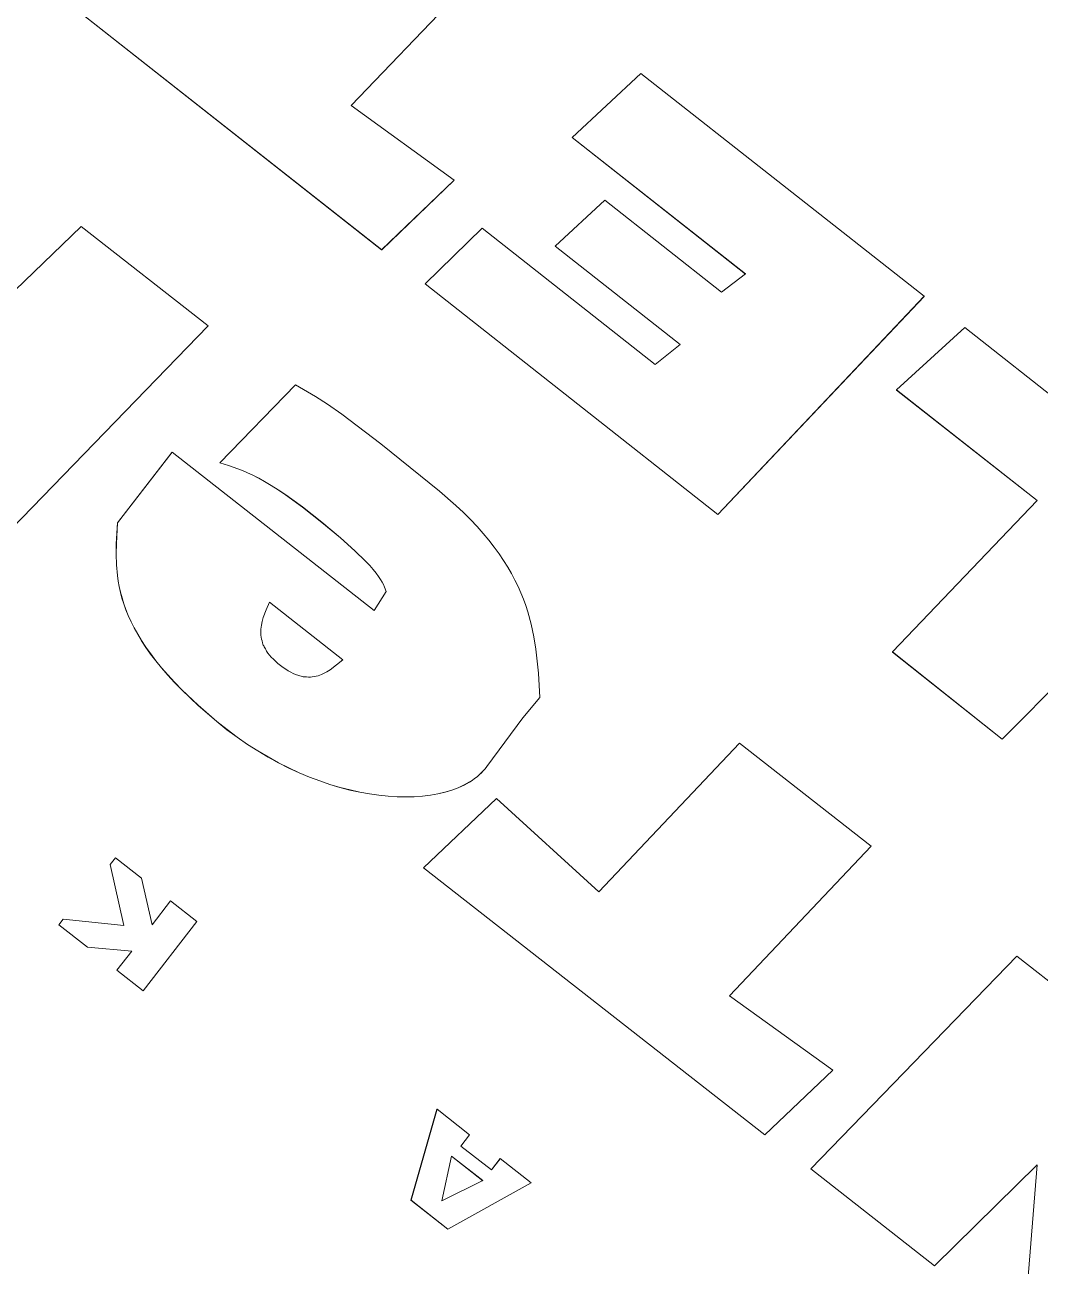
# Model space of a CAD drawing. Header units: millimetres. Extents: x -229914 to 856942, y -268655 to 87212.
# Drawn here: x -134728.1 to -134633, y 22809.8 to 22926 of the extents above; entities that cross this region are included whole.
import ezdxf

# ---------------------------------------------------------------- set-up
doc = ezdxf.new("R2010")
doc.units = ezdxf.units.MM

# ---------------------------------------------------------------- blocks, each defined once
blk = doc.blocks.new('Т912NEW')
at = {"color": 7, "linetype": 'Continuous', "lineweight": 15}
for p, q in [((2747.34, 3191.31), (2717.51, 3191.16)), ((2744.23, 3163.19), (2747.34, 3191.31)), ((2744.23, 3163.19), (2747.34, 3191.3)), ((2661.37, 3190.86), (2659.62, 3171.64)), ((2661.37, 3190.85), (2659.62, 3171.64)), ((2678.96, 3190.89), (2677.67, 3182.19)), ((2712.69, 3191.07), (2678.96, 3190.89)), ((2710.32, 3163.08), (2712.69, 3191.07)), ((2710.32, 3163.08), (2712.69, 3191.06)), ((2712.69, 3191.07), (2712.69, 3191.06)), ((2717.51, 3191.16), (2716.14, 3182.61)), ((2677.67, 3182.19), (2698.31, 3182.3)), ((2677.67, 3182.18), (2698.31, 3182.29)), ((2677.67, 3182.19), (2677.67, 3182.18)), ((2698.31, 3182.3), (2697.61, 3179.57)), ((2716.14, 3182.6), (2732.87, 3182.69)), ((2716.14, 3182.61), (2732.87, 3182.69)), ((2716.14, 3182.61), (2716.14, 3182.6)), ((2732.87, 3182.69), (2731.13, 3163.19)), ((2683.7, 3179.5), (2682.75, 3173.25)), ((2697.61, 3179.57), (2683.7, 3179.5)), ((2682.75, 3173.24), (2697.66, 3173.32)), ((2682.75, 3173.25), (2697.66, 3173.32)), ((2682.75, 3173.25), (2682.75, 3173.24)), ((2697.66, 3173.32), (2696.97, 3170.4)), ((2671.53, 3172.18), (2659.62, 3171.64)), ((2671.53, 3172.18), (2670.27, 3162.84)), ((2671.53, 3172.18), (2670.27, 3162.85)), ((2671.53, 3172.18), (2671.53, 3172.18)), ((2675.42, 3162.9), (2676.35, 3170.29)), ((2696.97, 3170.4), (2676.35, 3170.29)), ((2670.27, 3162.85), (2629.71, 3162.64)), ((2670.27, 3162.84), (2629.71, 3162.63)), ((2670.27, 3162.85), (2670.27, 3162.84)), ((2675.42, 3162.9), (2710.32, 3163.08)), ((2675.42, 3162.9), (2710.32, 3163.08)), ((2675.42, 3162.9), (2675.42, 3162.9)), ((2710.32, 3163.08), (2710.32, 3163.08)), ((2744.23, 3163.19), (2731.13, 3163.18)), ((2744.23, 3163.19), (2731.13, 3163.19)), ((2731.13, 3163.19), (2731.13, 3163.18)), ((2744.23, 3163.19), (2744.23, 3163.19)), ((2673.97, 3148.25), (2671.83, 3147.95)), ((2675.3, 3148.38), (2673.97, 3148.25)), ((2676.93, 3148.49), (2675.3, 3148.38)), ((2681.52, 3148.61), (2676.93, 3148.49)), ((2688.57, 3148.55), (2681.52, 3148.61)), ((2690.62, 3148.45), (2688.57, 3148.55)), ((2691.58, 3148.37), (2690.62, 3148.45)), ((2692.5, 3148.27), (2691.58, 3148.37)), ((2693.39, 3148.14), (2692.5, 3148.27)), ((2757.96, 3148.14), (2774.87, 3148.29)), ((2661.99, 3147.17), (2646.9, 3147.04)), ((2659.31, 3119.45), (2661.99, 3147.17)), ((2659.31, 3119.44), (2661.99, 3147.16)), ((2661.99, 3147.17), (2661.99, 3147.16)), ((2671.83, 3147.95), (2670.85, 3137.82)), ((2694.24, 3147.99), (2693.39, 3148.14)), ((2695.05, 3147.83), (2694.24, 3147.99)), ((2695.84, 3147.64), (2695.05, 3147.83)), ((2696.59, 3147.43), (2695.84, 3147.64)), ((2697.3, 3147.21), (2696.59, 3147.43)), ((2697.99, 3146.97), (2697.3, 3147.21)), ((2723.6, 3128.5), (2725.24, 3147.58)), ((2725.24, 3147.58), (2740.87, 3147.71)), ((2740.87, 3147.71), (2739.23, 3128.49)), ((2740.87, 3147.71), (2739.23, 3128.49)), ((2740.87, 3147.71), (2740.87, 3147.71)), ((2755.28, 3120.56), (2757.96, 3148.14)), ((2646.9, 3147.04), (2645.61, 3137.28)), ((2698.65, 3146.71), (2697.99, 3146.97)), ((2699.28, 3146.43), (2698.65, 3146.71)), ((2699.89, 3146.15), (2699.28, 3146.43)), ((2700.47, 3145.84), (2699.89, 3146.15)), ((2701.03, 3145.53), (2700.47, 3145.84)), ((2701.57, 3145.2), (2701.03, 3145.53)), ((2702.09, 3144.86), (2701.57, 3145.2)), ((2703.06, 3144.15), (2702.09, 3144.86)), ((2703.98, 3143.39), (2703.06, 3144.15)), ((2704.84, 3142.61), (2703.98, 3143.39)), ((2706.44, 3140.98), (2704.84, 3142.61)), ((2707.95, 3139.3), (2706.44, 3140.98)), ((2673.99, 3138.84), (2674.58, 3138.96)), ((2673.99, 3138.83), (2674.58, 3138.95)), ((2674.58, 3138.95), (2675.21, 3139.06)), ((2674.58, 3138.96), (2675.21, 3139.06)), ((2674.58, 3138.96), (2674.58, 3138.95)), ((2675.21, 3139.06), (2675.92, 3139.16)), ((2675.21, 3139.06), (2675.92, 3139.15)), ((2675.21, 3139.06), (2675.21, 3139.06)), ((2675.92, 3139.15), (2676.69, 3139.24)), ((2675.92, 3139.16), (2676.69, 3139.24)), ((2675.92, 3139.16), (2675.92, 3139.15)), ((2676.69, 3139.24), (2677.53, 3139.31)), ((2676.69, 3139.24), (2677.53, 3139.3)), ((2676.69, 3139.24), (2676.69, 3139.24)), ((2677.53, 3139.31), (2679.46, 3139.4)), ((2677.53, 3139.3), (2679.46, 3139.39)), ((2677.53, 3139.31), (2677.53, 3139.3)), ((2679.46, 3139.4), (2681.78, 3139.41)), ((2679.46, 3139.39), (2681.78, 3139.4)), ((2679.46, 3139.4), (2679.46, 3139.39)), ((2681.78, 3139.41), (2684.05, 3139.35)), ((2681.78, 3139.41), (2681.78, 3139.4)), ((2681.78, 3139.4), (2684.05, 3139.35)), ((2684.05, 3139.35), (2685.85, 3139.25)), ((2684.05, 3139.35), (2685.85, 3139.25)), ((2684.05, 3139.35), (2684.05, 3139.35)), ((2685.85, 3139.25), (2687.24, 3139.11)), ((2685.85, 3139.25), (2687.24, 3139.12)), ((2685.85, 3139.25), (2685.85, 3139.25)), ((2687.24, 3139.12), (2687.81, 3139.04)), ((2687.24, 3139.12), (2687.24, 3139.11)), ((2687.24, 3139.11), (2687.81, 3139.03)), ((2687.81, 3139.04), (2688.3, 3138.95)), ((2687.81, 3139.04), (2687.81, 3139.03)), ((2687.81, 3139.03), (2688.3, 3138.94)), ((2688.3, 3138.95), (2688.73, 3138.86)), ((2688.3, 3138.95), (2688.3, 3138.94)), ((2688.3, 3138.94), (2688.73, 3138.85)), ((2707.9, 3136.81), (2707.95, 3139.3)), ((2707.9, 3136.8), (2707.95, 3139.29)), ((2707.95, 3139.3), (2707.95, 3139.29)), ((2670.85, 3137.82), (2671.64, 3138.13)), ((2670.85, 3137.82), (2671.64, 3138.13)), ((2670.85, 3137.82), (2670.85, 3137.82)), ((2671.64, 3138.13), (2672.49, 3138.43)), ((2671.64, 3138.13), (2672.49, 3138.43)), ((2671.64, 3138.13), (2671.64, 3138.13)), ((2672.49, 3138.43), (2672.96, 3138.58)), ((2672.49, 3138.43), (2672.96, 3138.57)), ((2672.49, 3138.43), (2672.49, 3138.43)), ((2672.96, 3138.58), (2673.46, 3138.71)), ((2672.96, 3138.57), (2673.46, 3138.7)), ((2672.96, 3138.58), (2672.96, 3138.57)), ((2673.46, 3138.71), (2673.99, 3138.84)), ((2673.46, 3138.7), (2673.99, 3138.83)), ((2673.46, 3138.71), (2673.46, 3138.7)), ((2673.99, 3138.84), (2673.99, 3138.83)), ((2688.73, 3138.86), (2689.09, 3138.76)), ((2688.73, 3138.86), (2688.73, 3138.85)), ((2688.73, 3138.85), (2689.09, 3138.75)), ((2689.09, 3138.76), (2689.41, 3138.65)), ((2689.09, 3138.76), (2689.09, 3138.75)), ((2689.09, 3138.75), (2689.41, 3138.65)), ((2689.41, 3138.65), (2689.68, 3138.54)), ((2689.41, 3138.65), (2689.68, 3138.55)), ((2689.41, 3138.65), (2689.41, 3138.65)), ((2689.68, 3138.55), (2689.92, 3138.43)), ((2689.68, 3138.55), (2689.68, 3138.54)), ((2689.68, 3138.54), (2689.92, 3138.43)), ((2689.92, 3138.43), (2690.14, 3138.31)), ((2689.92, 3138.43), (2690.14, 3138.32)), ((2689.92, 3138.43), (2689.92, 3138.43)), ((2690.14, 3138.32), (2690.53, 3138.09)), ((2690.14, 3138.32), (2690.14, 3138.31)), ((2690.14, 3138.31), (2690.53, 3138.08)), ((2690.74, 3136), (2690.53, 3138.09)), ((2690.53, 3138.09), (2690.53, 3138.08)), ((2690.74, 3136), (2690.53, 3138.08)), ((2708.1, 3131.15), (2707.9, 3136.81)), ((2690.74, 3136), (2666.73, 3135.8)), ((2666.73, 3135.8), (2666.85, 3127.45)), ((2666.73, 3135.8), (2666.73, 3135.79)), ((2666.73, 3135.79), (2666.85, 3127.44)), ((2771.62, 3134.06), (2770, 3120.68)), ((2771.62, 3134.06), (2770, 3120.69)), ((2780.37, 3121.05), (2771.62, 3134.06)), ((2780.37, 3121.06), (2771.62, 3134.06)), ((2771.62, 3134.06), (2771.62, 3134.06)), ((2708.09, 3130.62), (2708.1, 3130.88)), ((2708.09, 3130.62), (2708.1, 3130.88)), ((2708.1, 3130.88), (2708.1, 3131.15)), ((2708.1, 3130.88), (2708.1, 3130.88)), ((2691.34, 3130.57), (2682.6, 3130.5)), ((2691.34, 3130.57), (2682.6, 3130.49)), ((2682.6, 3130.5), (2682.81, 3129.75)), ((2682.81, 3129.75), (2683.05, 3129.02)), ((2690.98, 3129.1), (2691.18, 3129.83)), ((2691.34, 3130.57), (2691.18, 3129.83)), ((2707.91, 3129.55), (2707.98, 3129.82)), ((2707.91, 3129.55), (2707.98, 3129.82)), ((2707.98, 3129.82), (2708.03, 3130.09)), ((2707.98, 3129.82), (2708.03, 3130.08)), ((2707.98, 3129.82), (2707.98, 3129.82)), ((2708.03, 3130.09), (2708.07, 3130.36)), ((2708.03, 3130.08), (2708.07, 3130.35)), ((2708.03, 3130.09), (2708.03, 3130.08)), ((2708.07, 3130.35), (2708.09, 3130.62)), ((2708.07, 3130.36), (2708.09, 3130.62)), ((2708.07, 3130.36), (2708.07, 3130.35)), ((2708.09, 3130.62), (2708.09, 3130.62)), ((2683.05, 3129.02), (2683.19, 3128.67)), ((2683.19, 3128.67), (2683.36, 3128.34)), ((2690.71, 3128.42), (2690.86, 3128.75)), ((2690.86, 3128.75), (2690.98, 3129.1)), ((2707.24, 3127.92), (2707.51, 3128.47)), ((2707.24, 3127.91), (2707.51, 3128.46)), ((2707.51, 3128.47), (2707.74, 3129.01)), ((2707.51, 3128.46), (2707.74, 3129)), ((2707.51, 3128.47), (2707.51, 3128.46)), ((2707.74, 3129), (2707.84, 3129.28)), ((2707.74, 3129.01), (2707.84, 3129.28)), ((2707.74, 3129.01), (2707.74, 3129)), ((2707.84, 3129.28), (2707.91, 3129.55)), ((2707.84, 3129.28), (2707.91, 3129.55)), ((2707.84, 3129.28), (2707.84, 3129.28)), ((2707.91, 3129.55), (2707.91, 3129.55)), ((2709.37, 3120.02), (2710.67, 3129.36)), ((2710.67, 3129.36), (2723.6, 3128.5)), ((2751.15, 3129.08), (2739.23, 3128.49)), ((2751.15, 3129.08), (2749.93, 3120.37)), ((2751.15, 3129.08), (2749.93, 3120.37)), ((2751.15, 3129.08), (2751.15, 3129.08)), ((2666.85, 3127.45), (2667.98, 3125.87)), ((2666.85, 3127.45), (2666.85, 3127.44)), ((2666.85, 3127.44), (2667.98, 3125.86)), ((2683.36, 3128.34), (2683.46, 3128.18)), ((2683.46, 3128.18), (2683.55, 3128.03)), ((2683.55, 3128.03), (2683.66, 3127.88)), ((2683.66, 3127.88), (2683.77, 3127.74)), ((2683.77, 3127.74), (2683.9, 3127.6)), ((2683.9, 3127.6), (2684.03, 3127.47)), ((2684.03, 3127.47), (2684.17, 3127.34)), ((2684.17, 3127.34), (2684.32, 3127.23)), ((2689.82, 3127.29), (2689.97, 3127.41)), ((2689.97, 3127.41), (2690.1, 3127.53)), ((2690.1, 3127.53), (2690.23, 3127.67)), ((2690.23, 3127.67), (2690.34, 3127.81)), ((2690.34, 3127.81), (2690.45, 3127.95)), ((2690.45, 3127.95), (2690.54, 3128.1)), ((2690.54, 3128.1), (2690.63, 3128.26)), ((2690.63, 3128.26), (2690.71, 3128.42)), ((2706.53, 3126.82), (2706.91, 3127.37)), ((2706.53, 3126.83), (2706.91, 3127.37)), ((2706.91, 3127.37), (2707.24, 3127.92)), ((2706.91, 3127.37), (2707.24, 3127.91)), ((2706.91, 3127.37), (2706.91, 3127.37)), ((2707.24, 3127.92), (2707.24, 3127.91)), ((2684.32, 3127.23), (2684.48, 3127.12)), ((2684.48, 3127.12), (2684.57, 3127.06)), ((2684.57, 3127.06), (2684.65, 3127.01)), ((2684.65, 3127.01), (2684.74, 3126.97)), ((2684.74, 3126.97), (2684.83, 3126.92)), ((2684.83, 3126.92), (2684.93, 3126.88)), ((2684.93, 3126.88), (2685.03, 3126.84)), ((2685.03, 3126.84), (2685.14, 3126.8)), ((2685.14, 3126.8), (2685.24, 3126.76)), ((2685.24, 3126.76), (2685.46, 3126.69)), ((2685.46, 3126.69), (2685.7, 3126.64)), ((2685.7, 3126.64), (2685.94, 3126.59)), ((2685.94, 3126.59), (2686.21, 3126.56)), ((2686.21, 3126.56), (2686.49, 3126.53)), ((2686.49, 3126.53), (2686.79, 3126.52)), ((2686.79, 3126.52), (2687.1, 3126.52)), ((2687.1, 3126.52), (2687.41, 3126.53)), ((2687.41, 3126.53), (2687.7, 3126.55)), ((2687.7, 3126.55), (2687.98, 3126.58)), ((2687.98, 3126.58), (2688.24, 3126.62)), ((2688.24, 3126.62), (2688.48, 3126.67)), ((2688.48, 3126.67), (2688.72, 3126.73)), ((2688.72, 3126.73), (2688.83, 3126.77)), ((2688.83, 3126.77), (2688.93, 3126.8)), ((2688.93, 3126.8), (2689.04, 3126.84)), ((2689.04, 3126.84), (2689.14, 3126.88)), ((2689.14, 3126.88), (2689.23, 3126.93)), ((2689.23, 3126.93), (2689.33, 3126.97)), ((2689.33, 3126.97), (2689.42, 3127.02)), ((2689.42, 3127.02), (2689.51, 3127.07)), ((2689.51, 3127.07), (2689.59, 3127.12)), ((2689.59, 3127.12), (2689.67, 3127.18)), ((2689.67, 3127.18), (2689.82, 3127.29)), ((2705.64, 3125.75), (2706.11, 3126.29)), ((2705.64, 3125.75), (2706.11, 3126.28)), ((2706.11, 3126.29), (2706.53, 3126.83)), ((2706.11, 3126.28), (2706.53, 3126.82)), ((2706.11, 3126.29), (2706.11, 3126.28)), ((2706.53, 3126.83), (2706.53, 3126.82)), ((2667.98, 3125.87), (2668.58, 3125.09)), ((2667.98, 3125.87), (2667.98, 3125.86)), ((2667.98, 3125.86), (2668.58, 3125.08)), ((2668.58, 3125.09), (2669.22, 3124.33)), ((2668.58, 3125.09), (2668.58, 3125.08)), ((2668.58, 3125.08), (2669.22, 3124.33)), ((2704.55, 3124.7), (2705.11, 3125.22)), ((2704.55, 3124.7), (2705.11, 3125.22)), ((2705.11, 3125.22), (2705.64, 3125.75)), ((2705.11, 3125.22), (2705.64, 3125.75)), ((2705.11, 3125.22), (2705.11, 3125.22)), ((2705.64, 3125.75), (2705.64, 3125.75)), ((2669.22, 3124.33), (2669.92, 3123.59)), ((2669.22, 3124.33), (2669.92, 3123.6)), ((2669.22, 3124.33), (2669.22, 3124.33)), ((2703.29, 3123.69), (2703.94, 3124.19)), ((2703.29, 3123.7), (2703.94, 3124.19)), ((2703.94, 3124.19), (2704.55, 3124.7)), ((2703.94, 3124.19), (2704.55, 3124.7)), ((2703.94, 3124.19), (2703.94, 3124.19)), ((2704.55, 3124.7), (2704.55, 3124.7)), ((2669.92, 3123.6), (2670.3, 3123.24)), ((2669.92, 3123.6), (2669.92, 3123.59)), ((2669.92, 3123.59), (2670.3, 3123.23)), ((2670.3, 3123.24), (2670.7, 3122.89)), ((2670.3, 3123.24), (2670.3, 3123.23)), ((2670.3, 3123.23), (2670.7, 3122.89)), ((2670.7, 3122.89), (2671.12, 3122.54)), ((2670.7, 3122.89), (2671.12, 3122.55)), ((2670.7, 3122.89), (2670.7, 3122.89)), ((2701.1, 3122.29), (2701.87, 3122.75)), ((2701.1, 3122.29), (2701.87, 3122.74)), ((2701.87, 3122.74), (2702.61, 3123.21)), ((2701.87, 3122.75), (2702.61, 3123.21)), ((2701.87, 3122.75), (2701.87, 3122.74)), ((2702.61, 3123.21), (2703.29, 3123.7)), ((2702.61, 3123.21), (2703.29, 3123.69)), ((2702.61, 3123.21), (2702.61, 3123.21)), ((2703.29, 3123.7), (2703.29, 3123.69)), ((2671.12, 3122.55), (2671.56, 3122.22)), ((2671.12, 3122.55), (2671.12, 3122.54)), ((2671.12, 3122.54), (2671.56, 3122.21)), ((2671.56, 3122.22), (2672.03, 3121.9)), ((2671.56, 3122.22), (2671.56, 3122.21)), ((2671.56, 3122.21), (2672.03, 3121.89)), ((2672.03, 3121.9), (2672.53, 3121.59)), ((2672.03, 3121.9), (2672.03, 3121.89)), ((2672.03, 3121.89), (2672.53, 3121.58)), ((2672.53, 3121.59), (2673.05, 3121.29)), ((2672.53, 3121.59), (2672.53, 3121.58)), ((2672.53, 3121.58), (2673.05, 3121.29)), ((2699.45, 3121.44), (2700.29, 3121.86)), ((2699.45, 3121.45), (2700.29, 3121.86)), ((2700.29, 3121.86), (2701.1, 3122.29)), ((2700.29, 3121.86), (2701.1, 3122.29)), ((2700.29, 3121.86), (2700.29, 3121.86)), ((2701.1, 3122.29), (2701.1, 3122.29)), ((2673.05, 3121.29), (2673.61, 3121)), ((2673.05, 3121.29), (2673.61, 3121.01)), ((2673.05, 3121.29), (2673.05, 3121.29)), ((2673.61, 3121.01), (2674.2, 3120.73)), ((2673.61, 3121.01), (2673.61, 3121)), ((2673.61, 3121), (2674.2, 3120.73)), ((2674.2, 3120.73), (2674.83, 3120.47)), ((2674.2, 3120.73), (2674.83, 3120.47)), ((2674.2, 3120.73), (2674.2, 3120.73)), ((2674.83, 3120.47), (2675.48, 3120.22)), ((2674.83, 3120.47), (2675.48, 3120.23)), ((2674.83, 3120.47), (2674.83, 3120.47)), ((2695.74, 3120.03), (2696.71, 3120.35)), ((2695.74, 3120.04), (2696.71, 3120.35)), ((2696.71, 3120.35), (2697.66, 3120.69)), ((2696.71, 3120.35), (2697.66, 3120.69)), ((2696.71, 3120.35), (2696.71, 3120.35)), ((2697.66, 3120.69), (2698.57, 3121.06)), ((2697.66, 3120.69), (2698.57, 3121.05)), ((2697.66, 3120.69), (2697.66, 3120.69)), ((2698.57, 3121.06), (2699.45, 3121.45)), ((2698.57, 3121.05), (2699.45, 3121.44)), ((2698.57, 3121.06), (2698.57, 3121.05)), ((2699.45, 3121.45), (2699.45, 3121.44)), ((2749.93, 3120.37), (2709.37, 3120.02)), ((2749.93, 3120.37), (2709.37, 3120.02)), ((2749.93, 3120.37), (2749.93, 3120.37)), ((2770, 3120.69), (2755.28, 3120.56)), ((2770, 3120.68), (2755.28, 3120.55)), ((2755.28, 3120.56), (2755.28, 3120.55)), ((2770, 3120.69), (2770, 3120.68)), ((2675.48, 3120.23), (2676.19, 3120)), ((2675.48, 3120.23), (2675.48, 3120.22)), ((2675.48, 3120.22), (2676.19, 3119.99)), ((2676.19, 3120), (2676.93, 3119.79)), ((2676.19, 3120), (2676.19, 3119.99)), ((2676.19, 3119.99), (2676.93, 3119.78)), ((2676.93, 3119.79), (2677.72, 3119.59)), ((2676.93, 3119.79), (2676.93, 3119.78)), ((2676.93, 3119.78), (2677.72, 3119.58)), ((2677.72, 3119.59), (2678.54, 3119.41)), ((2677.72, 3119.59), (2677.72, 3119.58)), ((2677.72, 3119.58), (2678.54, 3119.4)), ((2678.54, 3119.41), (2679.41, 3119.25)), ((2678.54, 3119.41), (2678.54, 3119.4)), ((2678.54, 3119.4), (2679.41, 3119.24)), ((2679.41, 3119.25), (2680.33, 3119.11)), ((2679.41, 3119.25), (2679.41, 3119.24)), ((2679.41, 3119.24), (2680.33, 3119.1)), ((2691.53, 3119.08), (2692.62, 3119.27)), ((2691.53, 3119.09), (2692.62, 3119.27)), ((2692.62, 3119.27), (2693.69, 3119.5)), ((2692.62, 3119.27), (2693.69, 3119.49)), ((2692.62, 3119.27), (2692.62, 3119.27)), ((2693.69, 3119.49), (2694.73, 3119.75)), ((2693.69, 3119.5), (2694.73, 3119.75)), ((2693.69, 3119.5), (2693.69, 3119.49)), ((2694.73, 3119.75), (2695.74, 3120.04)), ((2694.73, 3119.75), (2695.74, 3120.03)), ((2694.73, 3119.75), (2694.73, 3119.75)), ((2695.74, 3120.04), (2695.74, 3120.03)), ((2709.37, 3120.02), (2709.37, 3120.02)), ((2680.33, 3119.11), (2681.3, 3118.98)), ((2680.33, 3119.11), (2680.33, 3119.1)), ((2680.33, 3119.1), (2681.3, 3118.98)), ((2681.3, 3118.98), (2683.4, 3118.79)), ((2681.3, 3118.98), (2683.4, 3118.8)), ((2681.3, 3118.98), (2681.3, 3118.98)), ((2683.4, 3118.8), (2685.72, 3118.7)), ((2683.4, 3118.8), (2683.4, 3118.79)), ((2683.4, 3118.79), (2685.72, 3118.7)), ((2685.72, 3118.7), (2686.93, 3118.69)), ((2685.72, 3118.7), (2686.93, 3118.7)), ((2685.72, 3118.7), (2685.72, 3118.7)), ((2686.93, 3118.7), (2688.12, 3118.74)), ((2686.93, 3118.69), (2688.12, 3118.73)), ((2686.93, 3118.7), (2686.93, 3118.69)), ((2688.12, 3118.73), (2689.28, 3118.81)), ((2688.12, 3118.74), (2689.28, 3118.81)), ((2688.12, 3118.74), (2688.12, 3118.73)), ((2689.28, 3118.81), (2690.42, 3118.93)), ((2689.28, 3118.81), (2690.42, 3118.93)), ((2689.28, 3118.81), (2689.28, 3118.81)), ((2690.42, 3118.93), (2691.53, 3119.09)), ((2690.42, 3118.93), (2691.53, 3119.08)), ((2690.42, 3118.93), (2690.42, 3118.93)), ((2691.53, 3119.09), (2691.53, 3119.08)), ((2695.9, 3102.89), (2692.78, 3102.87)), ((2696.02, 3094.69), (2695.9, 3102.89)), ((2724.44, 3103.14), (2728.31, 3103.17)), ((2727.84, 3094.97), (2724.44, 3103.14)), ((2724.44, 3103.14), (2724.44, 3103.13)), ((2727.84, 3094.96), (2724.44, 3103.13)), ((2728.31, 3103.17), (2728.32, 3101.83)), ((2735.61, 3103.24), (2731.95, 3103.21)), ((2731.96, 3101.87), (2731.95, 3103.21)), ((2731.95, 3103.21), (2731.95, 3103.2)), ((2731.96, 3101.87), (2731.95, 3103.2)), ((2735.61, 3103.24), (2732.22, 3095)), ((2735.61, 3103.24), (2732.22, 3095)), ((2735.61, 3103.24), (2735.61, 3103.24)), ((2689.33, 3102.84), (2686.23, 3102.8)), ((2686.23, 3102.8), (2686.25, 3102.01)), ((2686.23, 3102.8), (2686.25, 3102.01)), ((2686.23, 3102.8), (2686.23, 3102.8)), ((2686.25, 3102.01), (2690.8, 3098.35)), ((2686.25, 3102.01), (2690.8, 3098.35)), ((2686.25, 3102.01), (2686.25, 3102.01)), ((2692.83, 3100.03), (2689.33, 3102.84)), ((2692.83, 3100.03), (2692.78, 3102.87)), ((2692.78, 3102.87), (2692.78, 3102.86)), ((2692.83, 3100.03), (2692.78, 3102.86)), ((2728.32, 3101.83), (2731.96, 3101.87)), ((2731.97, 3100.59), (2728.24, 3100.56)), ((2731.96, 3100.58), (2728.24, 3100.55)), ((2731.97, 3100.59), (2730.12, 3096.71)), ((2728.24, 3100.56), (2730.12, 3096.71)), ((2690.8, 3098.35), (2685.99, 3095.26)), ((2689.4, 3094.63), (2692.88, 3096.92)), ((2689.4, 3094.63), (2692.88, 3096.92)), ((2692.88, 3096.92), (2692.89, 3094.66)), ((2692.88, 3096.92), (2692.89, 3094.66)), ((2692.88, 3096.92), (2692.88, 3096.92)), ((2685.99, 3095.26), (2685.99, 3095.25)), ((2685.99, 3095.26), (2686, 3094.6)), ((2685.99, 3095.25), (2686, 3094.6)), ((2732.22, 3095), (2727.84, 3094.96)), ((2732.22, 3095), (2727.84, 3094.97)), ((2727.84, 3094.97), (2727.84, 3094.96)), ((2732.22, 3095), (2732.22, 3095)), ((2686, 3094.6), (2689.4, 3094.63)), ((2686, 3094.6), (2689.4, 3094.63)), ((2686, 3094.6), (2686, 3094.6)), ((2689.4, 3094.63), (2689.4, 3094.63)), ((2692.89, 3094.66), (2696.02, 3094.69)), ((2692.89, 3094.66), (2696.02, 3094.68)), ((2692.89, 3094.66), (2692.89, 3094.66)), ((2696.02, 3094.69), (2696.02, 3094.68))]:
    blk.add_line(p, q, dxfattribs=at)

msp = doc.modelspace()

# ---------------------------------------------------------------- block references
at = {"rotation": 321.4676820499667}
msp.add_blockref('Т912NEW', (-138753.82306, 22094.20638), dxfattribs=at)

doc.saveas('drawing.dxf')
